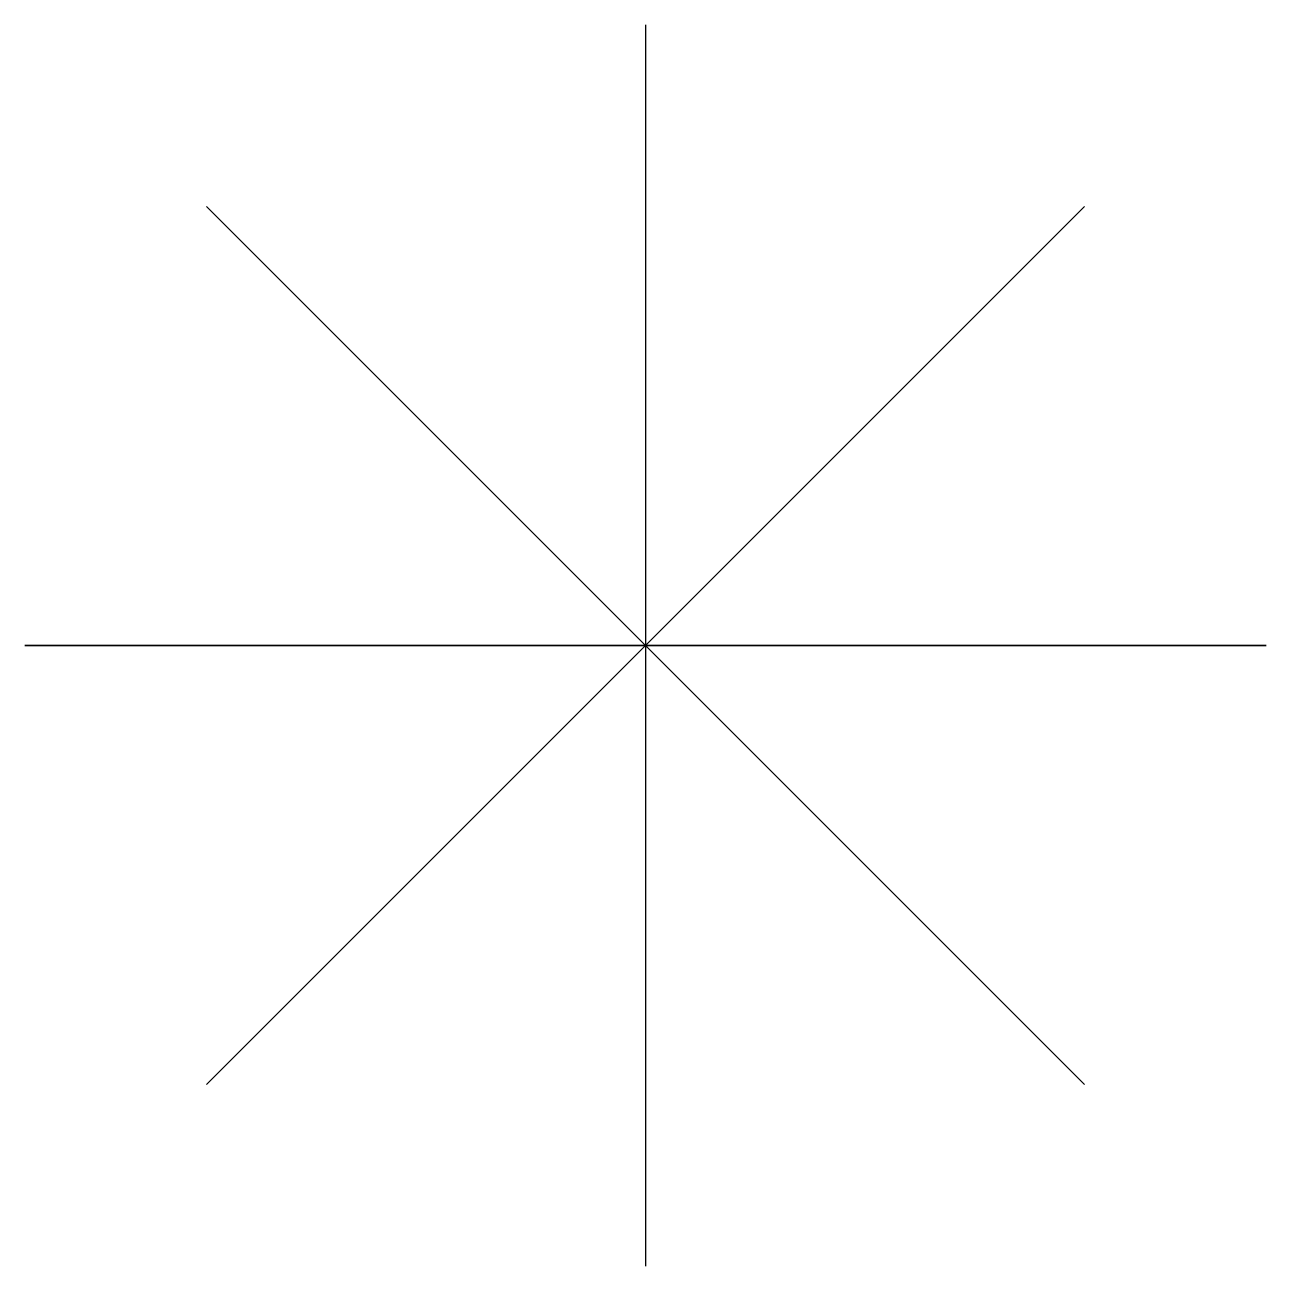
# Model space of a CAD drawing. Extents: x -20 to 20, y -20 to 20.
import ezdxf

# ---------------------------------------------------------------- set-up
doc = ezdxf.new("R2010")
doc.units = 0
doc.layers.get('0').update_dxf_attribs({"linetype": 'continuous'})

# ---------------------------------------------------------------- blocks, each defined once
blk = doc.blocks.new('SKETCH')
at = {"color": 7}
for points in [[(0, 20), (0, -20)], [(-14.142, -14.142), (14.142, 14.142)], [(-14.142, 14.142), (14.142, -14.142)]]:
    blk.add_lwpolyline(points, dxfattribs=at)
blk.add_lwpolyline([(-20, 0), (20, 0)], close=True, dxfattribs=at)

msp = doc.modelspace()

# ---------------------------------------------------------------- block references
msp.add_blockref('SKETCH', (0, 0))

doc.saveas('drawing.dxf')
